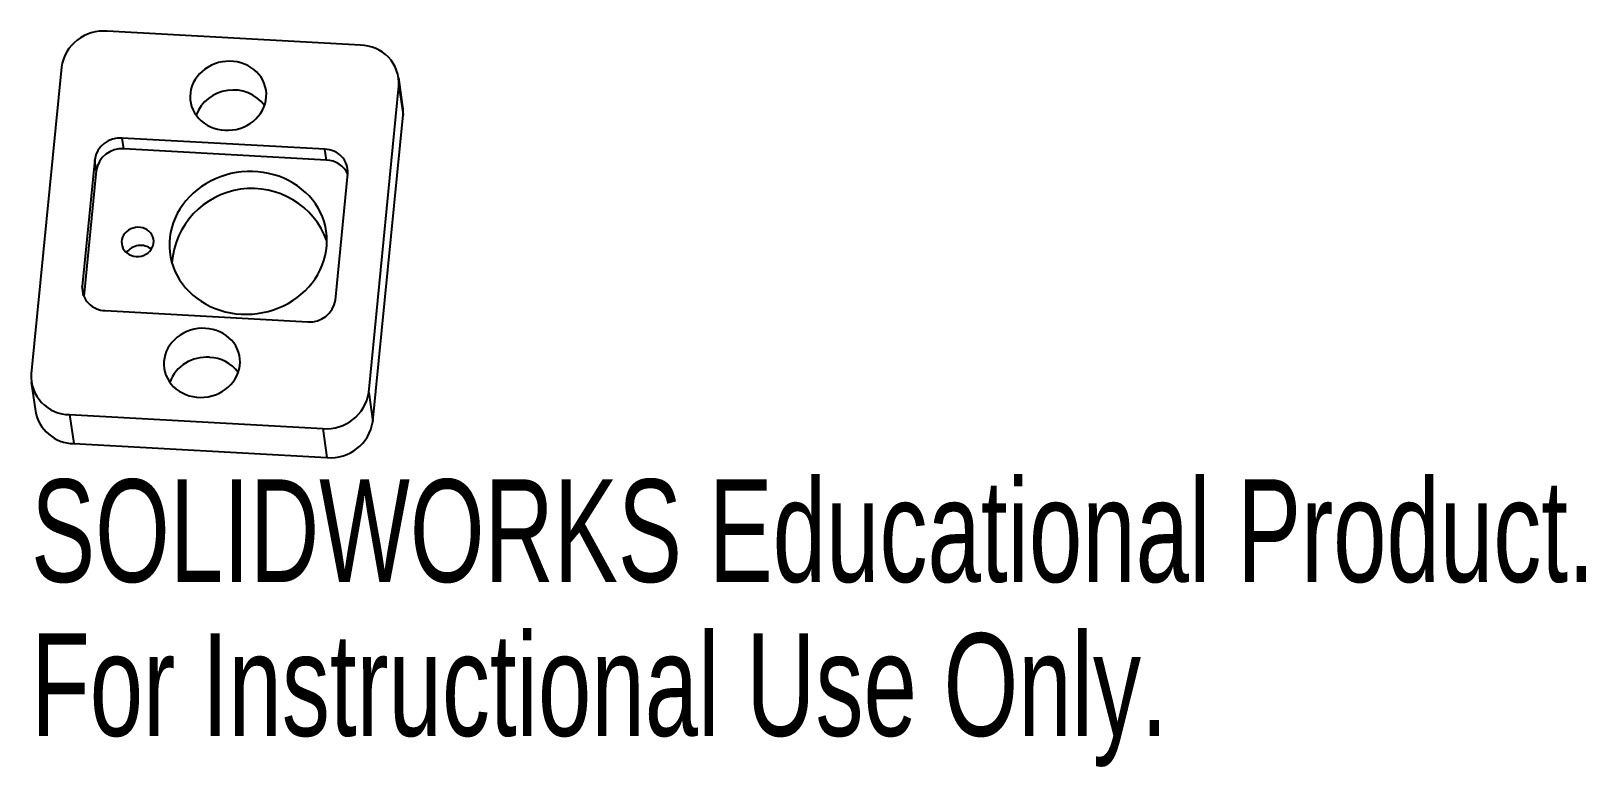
# Model space of a CAD drawing. Header units: millimetres. Extents: x -1.8 to 71.5, y -33.4 to 1.3.
import ezdxf

# ---------------------------------------------------------------- set-up
doc = ezdxf.new("R2010")
doc.units = ezdxf.units.MM
doc.styles.add('SLDTEXTSTYLE0', font='TXT', dxfattribs={"width": 0.7})

msp = doc.modelspace()

# ---------------------------------------------------------------- linework, layer by layer
at = {"color": 7, "linetype": 'Continuous', "lineweight": 25}
for p, q in [((13.726, 0.599), (1.795, 1.257)), ((-0.371, -0.438), (-1.794, -14.879)), ((14.113, -15.756), (15.536, -1.315)), ((15.721, -2.293), (15.528, -0.926)), ((15.536, -1.315), (15.729, -2.682)), ((14.306, -17.122), (15.729, -2.682)), ((12.044, -4.299), (2.499, -3.772)), ((2.572, -4.285), (2.499, -3.772)), ((12.116, -4.811), (2.572, -4.285)), ((12.116, -4.811), (12.044, -4.299)), ((1.199, -4.79), (0.612, -10.746)), ((1.272, -5.302), (1.199, -4.79)), ((1.272, -5.302), (0.688, -11.231)), ((12.543, -11.404), (13.13, -5.447)), ((1.699, -11.895), (11.243, -12.421)), ((-1.786, -15.268), (-1.593, -16.635)), ((14.113, -15.756), (14.306, -17.122)), ((0.016, -16.793), (11.947, -17.451)), ((0.016, -16.793), (0.21, -18.16)), ((11.947, -17.451), (12.14, -18.818)), ((0.21, -18.16), (12.14, -18.818))]:
    msp.add_line(p, q, dxfattribs=at)
at = {"color": 8, "linetype": 'Continuous', "lineweight": 25}
msp.add_line((0.677, -11.206), (0.612, -10.746), dxfattribs=at)
at = {"color": 7, "linetype": 'Continuous', "lineweight": 25, "flags": 128}
for points in [[(7.334, -3.404), (7.513, -3.406), (7.691, -3.391), (7.868, -3.361), (8.041, -3.315), (8.209, -3.253), (8.37, -3.177), (8.521, -3.087), (8.663, -2.984), (8.793, -2.869), (8.91, -2.744), (9.013, -2.608), (9.101, -2.465), (9.173, -2.314), (9.228, -2.159), (9.266, -1.999), (9.287, -1.837), (9.289, -1.675), (9.274, -1.514), (9.241, -1.355), (9.191, -1.201), (9.124, -1.052), (9.04, -0.911), (8.941, -0.778), (8.828, -0.655), (8.702, -0.544), (8.563, -0.444), (8.414, -0.358), (8.256, -0.286), (8.09, -0.229), (7.919, -0.188), (7.743, -0.162), (7.564, -0.152), (7.385, -0.158), (7.207, -0.181), (7.032, -0.219), (6.861, -0.273), (6.697, -0.342), (6.541, -0.425), (6.394, -0.521), (6.258, -0.63), (6.134, -0.751), (6.024, -0.882), (5.928, -1.021), (5.848, -1.168), (5.785, -1.322), (5.738, -1.479), (5.709, -1.64), (5.697, -1.802), (5.704, -1.964), (5.728, -2.124), (5.769, -2.281), (5.828, -2.433), (5.904, -2.578), (5.995, -2.715), (6.101, -2.843), (6.221, -2.96), (6.353, -3.066), (6.497, -3.159), (6.651, -3.238), (6.813, -3.303), (6.982, -3.352), (7.156, -3.386), (7.334, -3.404)], [(8.102, -12.065), (8.358, -12.071), (8.615, -12.061), (8.87, -12.035), (9.123, -11.993), (9.374, -11.936), (9.619, -11.863), (9.859, -11.775), (10.092, -11.672), (10.317, -11.556), (10.534, -11.426), (10.74, -11.282), (10.935, -11.127), (11.119, -10.96), (11.289, -10.782), (11.446, -10.595), (11.589, -10.398), (11.716, -10.194), (11.828, -9.982), (11.924, -9.764), (12.003, -9.541), (12.065, -9.314), (12.11, -9.085), (12.137, -8.853), (12.146, -8.621), (12.138, -8.389), (12.113, -8.159), (12.069, -7.931), (12.009, -7.707), (11.931, -7.488), (11.837, -7.275), (11.726, -7.068), (11.6, -6.87), (11.459, -6.68), (11.303, -6.499), (11.133, -6.33), (10.951, -6.171), (10.757, -6.025), (10.552, -5.891), (10.336, -5.771), (10.112, -5.665), (9.879, -5.573), (9.64, -5.496), (9.394, -5.435), (9.145, -5.389), (8.892, -5.359), (8.636, -5.345), (8.38, -5.347), (8.124, -5.365), (7.869, -5.399), (7.618, -5.448), (7.37, -5.514), (7.127, -5.594), (6.89, -5.689), (6.661, -5.799), (6.44, -5.922), (6.228, -6.059), (6.028, -6.208), (5.838, -6.37), (5.661, -6.542), (5.497, -6.725), (5.347, -6.917), (5.212, -7.118), (5.092, -7.326), (4.989, -7.541), (4.901, -7.761), (4.831, -7.986), (4.777, -8.215), (4.741, -8.446), (4.723, -8.678), (4.722, -8.91), (4.739, -9.141), (4.773, -9.37), (4.825, -9.596), (4.895, -9.818), (4.981, -10.034), (5.083, -10.244), (5.202, -10.447), (5.335, -10.641), (5.484, -10.826), (5.647, -11.002), (5.823, -11.166), (6.011, -11.318), (6.211, -11.458), (6.422, -11.585), (6.642, -11.699), (6.87, -11.798), (7.106, -11.882), (7.349, -11.951), (7.596, -12.005), (7.848, -12.043), (8.102, -12.065)], [(3.159, -9.348), (3.275, -9.346), (3.39, -9.329), (3.501, -9.295), (3.606, -9.247), (3.702, -9.185), (3.787, -9.111), (3.858, -9.026), (3.915, -8.933), (3.955, -8.834), (3.979, -8.73), (3.985, -8.625), (3.973, -8.521), (3.944, -8.42), (3.898, -8.324), (3.836, -8.237), (3.759, -8.159), (3.671, -8.094), (3.572, -8.042), (3.465, -8.004), (3.352, -7.981), (3.236, -7.975), (3.12, -7.985), (3.007, -8.01), (2.899, -8.051), (2.798, -8.106), (2.707, -8.175), (2.629, -8.254), (2.565, -8.344), (2.516, -8.44), (2.484, -8.542), (2.469, -8.647), (2.472, -8.752), (2.493, -8.855), (2.53, -8.953), (2.585, -9.045), (2.654, -9.127), (2.737, -9.199), (2.831, -9.258), (2.934, -9.304), (3.044, -9.334), (3.159, -9.348)], [(6.414, -12.733), (6.235, -12.731), (6.056, -12.745), (5.88, -12.776), (5.707, -12.822), (5.539, -12.883), (5.378, -12.959), (5.226, -13.049), (5.085, -13.152), (4.955, -13.267), (4.838, -13.393), (4.735, -13.528), (4.647, -13.672), (4.575, -13.822), (4.52, -13.978), (4.482, -14.138), (4.461, -14.299), (4.459, -14.461), (4.474, -14.623), (4.507, -14.781), (4.557, -14.936), (4.624, -15.084), (4.708, -15.226), (4.806, -15.358), (4.92, -15.481), (5.046, -15.593), (5.184, -15.692), (5.333, -15.778), (5.492, -15.85), (5.657, -15.907), (5.829, -15.949), (6.005, -15.975), (6.183, -15.985), (6.363, -15.978), (6.541, -15.956), (6.716, -15.918), (6.886, -15.864), (7.051, -15.795), (7.207, -15.712), (7.354, -15.615), (7.49, -15.506), (7.614, -15.386), (7.724, -15.255), (7.819, -15.115), (7.9, -14.968), (7.963, -14.815), (8.01, -14.657), (8.039, -14.496), (8.051, -14.334), (8.044, -14.172), (8.02, -14.012), (7.978, -13.856), (7.92, -13.704), (7.844, -13.559), (7.753, -13.422), (7.647, -13.294), (7.527, -13.176), (7.395, -13.071), (7.251, -12.978), (7.097, -12.899), (6.935, -12.834), (6.766, -12.785), (6.592, -12.751), (6.414, -12.733)]]:
    msp.add_lwpolyline(points, dxfattribs=at)
at = {"color": 7, "linetype": 'Continuous', "lineweight": 25}
for centre, radius, start, end in [((1.613, -0.742), 2.008, 84.80432, 171.29131), ((13.724, -1.216), 1.815, 356.84929, 89.94761), ((7.721, -3.387), 1.878, 37.84261, 158.24084), ((14.103, -2.521), 1.634, 354.34424, 8.0332), ((2.39, -4.972), 1.205, 84.80432, 171.29131), ((2.462, -5.485), 1.205, 84.80432, 171.29131), ((12.043, -5.388), 1.089, 356.84929, 89.94761), ((12.084, -5.961), 1.15, 24.95306, 88.42361), ((8.605, -9.921), 3.774, 20.18735, 175.8961), ((3.364, -9.637), 0.81, 51.1854, 144.89805), ((1.7, -10.806), 1.089, 176.84929, 269.94761), ((11.352, -11.222), 1.205, 264.80432, 351.29131), ((6.462, -15.947), 1.854, 85.5073, 158.51802), ((6.544, -15.868), 1.769, 36.60157, 87.93658), ((0.018, -14.978), 1.815, 176.84929, 269.94761), ((12.129, -15.452), 2.008, 264.80432, 351.29131), ((0.235, -16.303), 1.858, 190.30183, 269.22121), ((12.322, -16.818), 2.008, 264.80432, 351.29131)]:
    msp.add_arc(centre, radius, start, end, dxfattribs=at)

# ---------------------------------------------------------------- texts
at = {"color": 7, "linetype": 'Continuous', "char_height": 4.83362, "attachment_point": 1, "style": 'SLDTEXTSTYLE0'}
for s, insert in [('SOLIDWORKS Educational Product.', (-1.797, -19.846)), ('For Instructional Use Only.', (-1.797, -27.096))]:
    msp.add_mtext(s, dxfattribs=dict(at, insert=insert))

doc.saveas('drawing.dxf')
